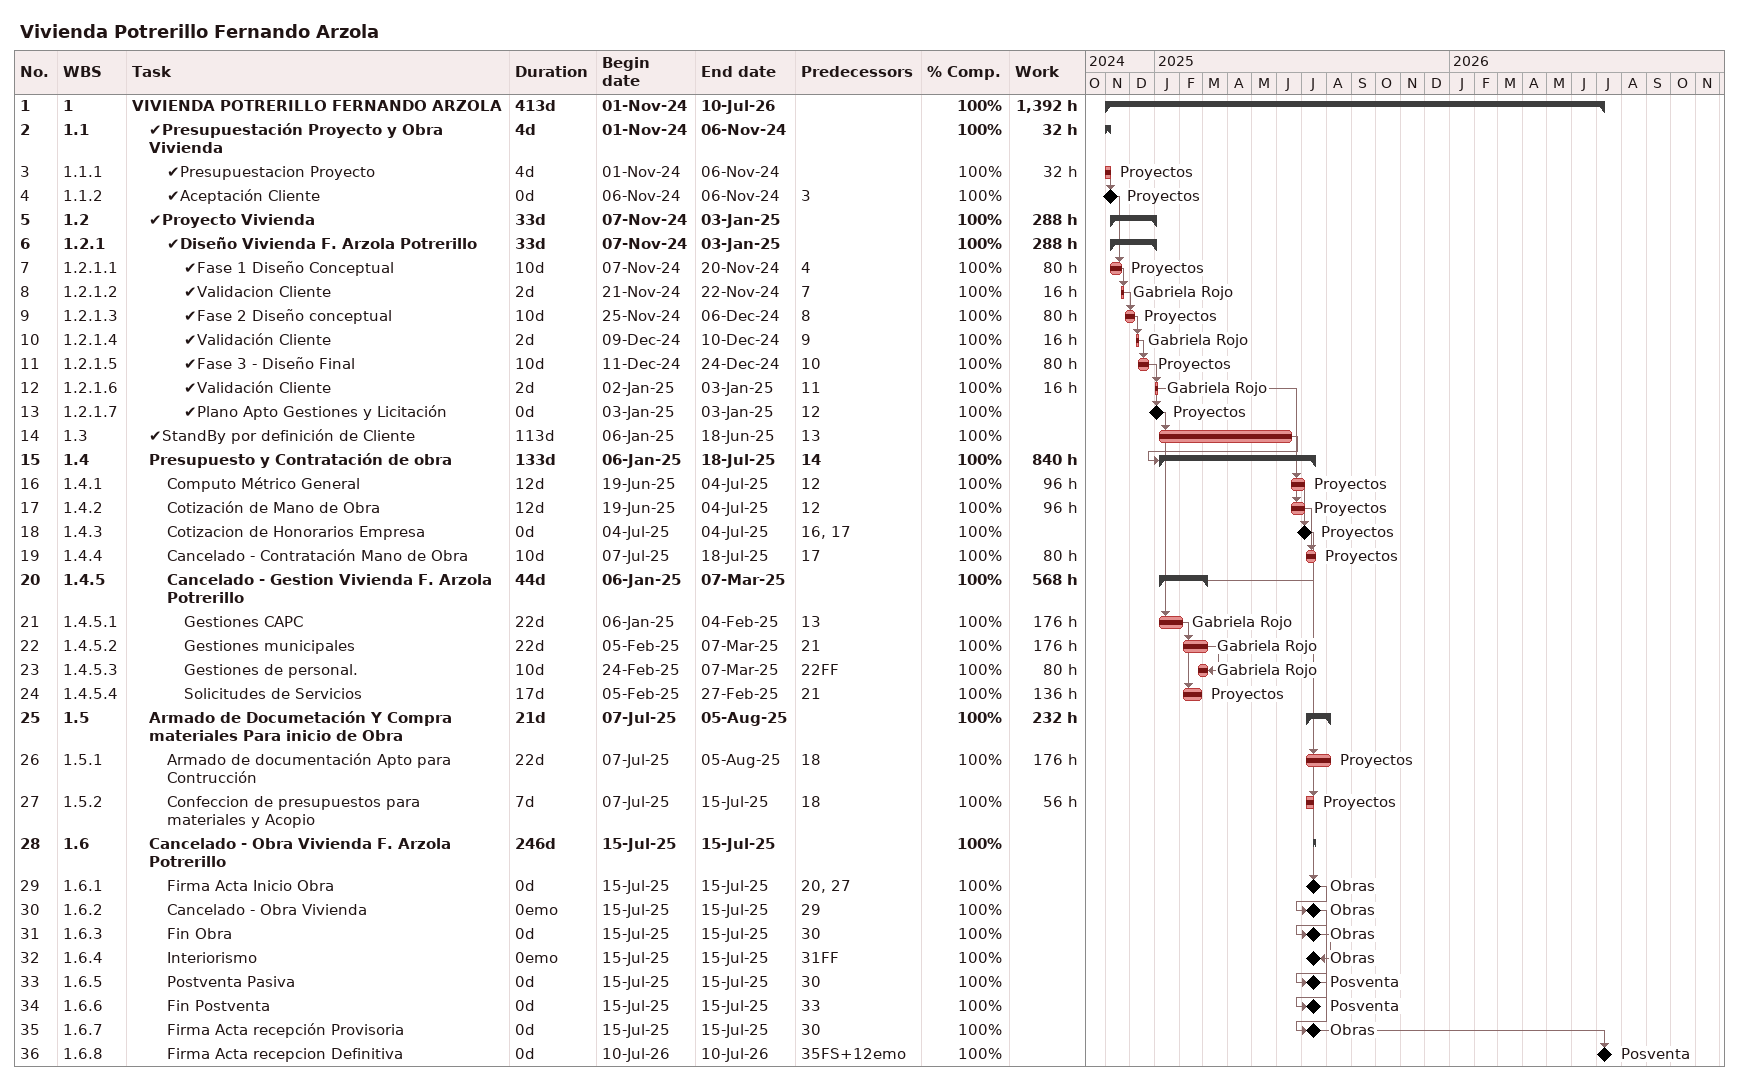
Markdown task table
Vivienda Potrerillo Fernando Arzola

| ID | WBS | Task | Duration | Start | Finish | Predecessors | Resources | % complete | Work (h) |
|---|---|---|---|---|---|---|---|---|---|
| 1 | 1 | **VIVIENDA POTRERILLO FERNANDO ARZOLA** | 413d | 2024-11-01 | 2026-07-10 |  |  | 100 | 1392 |
| 2 | 1.1 | **✔Presupuestación Proyecto y Obra Vivienda** | 4d | 2024-11-01 | 2024-11-06 |  |  | 100 | 32 |
| 3 | 1.1.1 | ✔Presupuestacion Proyecto | 4d | 2024-11-01 | 2024-11-06 |  | Proyectos | 100 | 32 |
| 4 | 1.1.2 | ✔Aceptación Cliente | 0d | 2024-11-06 | 2024-11-06 | 3 | Proyectos | 100 |  |
| 5 | 1.2 | **✔Proyecto Vivienda** | 33d | 2024-11-07 | 2025-01-03 |  |  | 100 | 288 |
| 6 | 1.2.1 | **✔Diseño Vivienda F. Arzola Potrerillo** | 33d | 2024-11-07 | 2025-01-03 |  |  | 100 | 288 |
| 7 | 1.2.1.1 | ✔Fase 1 Diseño Conceptual | 10d | 2024-11-07 | 2024-11-20 | 4 | Proyectos | 100 | 80 |
| 8 | 1.2.1.2 | ✔Validacion Cliente | 2d | 2024-11-21 | 2024-11-22 | 7 | Gabriela Rojo | 100 | 16 |
| 9 | 1.2.1.3 | ✔Fase 2 Diseño conceptual | 10d | 2024-11-25 | 2024-12-06 | 8 | Proyectos | 100 | 80 |
| 10 | 1.2.1.4 | ✔Validación Cliente | 2d | 2024-12-09 | 2024-12-10 | 9 | Gabriela Rojo | 100 | 16 |
| 11 | 1.2.1.5 | ✔Fase 3 - Diseño Final | 10d | 2024-12-11 | 2024-12-24 | 10 | Proyectos | 100 | 80 |
| 12 | 1.2.1.6 | ✔Validación Cliente | 2d | 2025-01-02 | 2025-01-03 | 11 | Gabriela Rojo | 100 | 16 |
| 13 | 1.2.1.7 | ✔Plano Apto Gestiones y Licitación | 0d | 2025-01-03 | 2025-01-03 | 12 | Proyectos | 100 |  |
| 14 | 1.3 | ✔StandBy por definición de Cliente | 113d | 2025-01-06 | 2025-06-18 | 13 |  | 100 |  |
| 15 | 1.4 | **Presupuesto y Contratación de obra** | 133d | 2025-01-06 | 2025-07-18 | 14 |  | 100 | 840 |
| 16 | 1.4.1 | Computo Métrico General | 12d | 2025-06-19 | 2025-07-04 | 12 | Proyectos | 100 | 96 |
| 17 | 1.4.2 | Cotización de Mano de Obra | 12d | 2025-06-19 | 2025-07-04 | 12 | Proyectos | 100 | 96 |
| 18 | 1.4.3 | Cotizacion de Honorarios Empresa | 0d | 2025-07-04 | 2025-07-04 | 16, 17 | Proyectos | 100 |  |
| 19 | 1.4.4 | Cancelado - Contratación Mano de Obra | 10d | 2025-07-07 | 2025-07-18 | 17 | Proyectos | 100 | 80 |
| 20 | 1.4.5 | **Cancelado - Gestion Vivienda F. Arzola Potrerillo** | 44d | 2025-01-06 | 2025-03-07 |  |  | 100 | 568 |
| 21 | 1.4.5.1 | Gestiones CAPC | 22d | 2025-01-06 | 2025-02-04 | 13 | Gabriela Rojo | 100 | 176 |
| 22 | 1.4.5.2 | Gestiones municipales | 22d | 2025-02-05 | 2025-03-07 | 21 | Gabriela Rojo | 100 | 176 |
| 23 | 1.4.5.3 | Gestiones de personal. | 10d | 2025-02-24 | 2025-03-07 | 22FF | Gabriela Rojo | 100 | 80 |
| 24 | 1.4.5.4 | Solicitudes de Servicios | 17d | 2025-02-05 | 2025-02-27 | 21 | Proyectos | 100 | 136 |
| 25 | 1.5 | **Armado de Documetación Y Compra materiales Para inicio de Obra** | 21d | 2025-07-07 | 2025-08-05 |  |  | 100 | 232 |
| 26 | 1.5.1 | Armado de documentación Apto para Contrucción | 22d | 2025-07-07 | 2025-08-05 | 18 | Proyectos | 100 | 176 |
| 27 | 1.5.2 | Confeccion de presupuestos para materiales y Acopio | 7d | 2025-07-07 | 2025-07-15 | 18 | Proyectos | 100 | 56 |
| 28 | 1.6 | **Cancelado - Obra Vivienda F. Arzola Potrerillo** | 246d | 2025-07-15 | 2025-07-15 |  |  | 100 |  |
| 29 | 1.6.1 | Firma Acta Inicio Obra | 0d | 2025-07-15 | 2025-07-15 | 20, 27 | Obras | 100 |  |
| 30 | 1.6.2 | Cancelado - Obra Vivienda | 0emo | 2025-07-15 | 2025-07-15 | 29 | Obras | 100 |  |
| 31 | 1.6.3 | Fin Obra | 0d | 2025-07-15 | 2025-07-15 | 30 | Obras | 100 |  |
| 32 | 1.6.4 | Interiorismo | 0emo | 2025-07-15 | 2025-07-15 | 31FF | Obras | 100 |  |
| 33 | 1.6.5 | Postventa Pasiva | 0d | 2025-07-15 | 2025-07-15 | 30 | Posventa | 100 |  |
| 34 | 1.6.6 | Fin Postventa | 0d | 2025-07-15 | 2025-07-15 | 33 | Posventa | 100 |  |
| 35 | 1.6.7 | Firma Acta recepción Provisoria | 0d | 2025-07-15 | 2025-07-15 | 30 | Obras | 100 |  |
| 36 | 1.6.8 | Firma Acta recepcion Definitiva | 0d | 2026-07-10 | 2026-07-10 | 35FS+12emo | Posventa | 100 |  |
